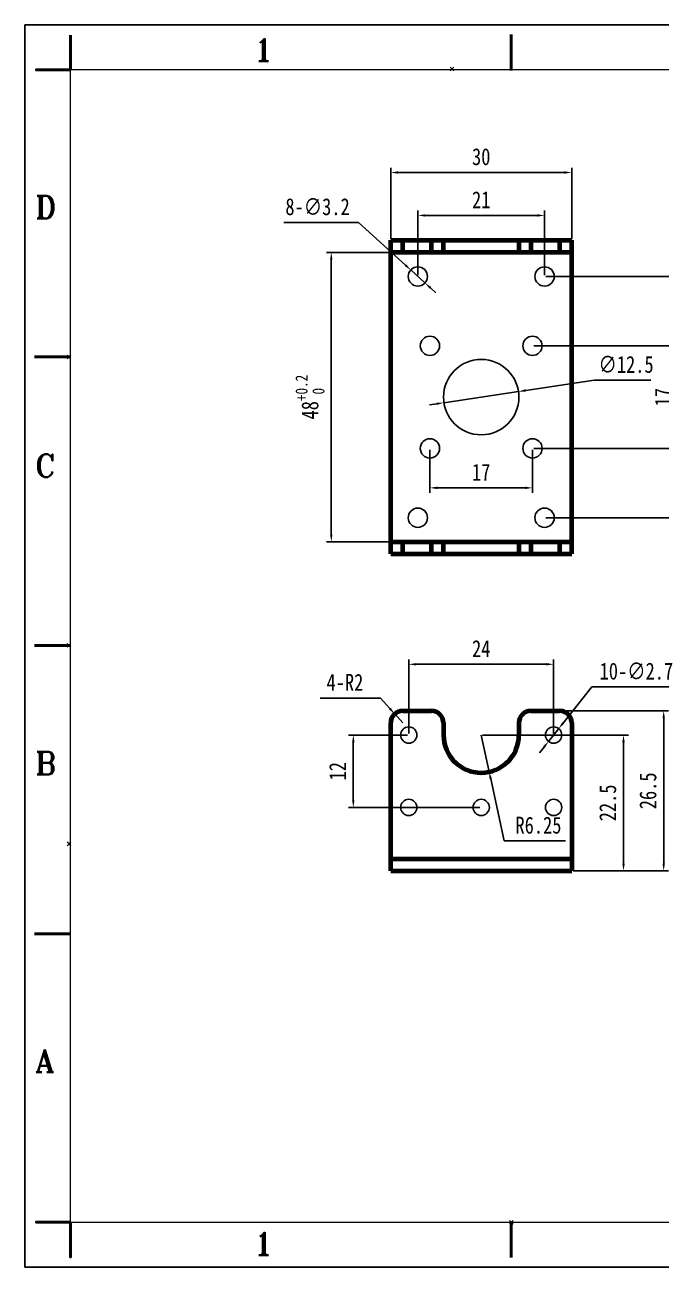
# Model space of a CAD drawing. Header units: millimetres. Extents: x 972 to 21473, y 47 to 2548.
# Drawn here: x 21165.4 to 21270.9, y 1612 to 1818 of the extents above; entities that cross this region are included whole.
import ezdxf

# ---------------------------------------------------------------- set-up
doc = ezdxf.new("R2010")
doc.units = ezdxf.units.MM
doc.header["$LTSCALE"] = 10
doc.header["$PDMODE"] = 3
doc.header["$PDSIZE"] = 0.3125
doc.layers.get('0').update_dxf_attribs({"linetype": 'CONTINUOUS'})
doc.layers.get('Defpoints').update_dxf_attribs({"linetype": 'CONTINUOUS'})
doc.layers.add('02___PRT_ALL_AXES', color=7, linetype='CONTINUOUS')
doc.layers.add('7_ALL_FEATURES', color=7, linetype='CONTINUOUS', lineweight=100)
doc.styles.add('ROMANT', font='romant.shx')
doc.styles.get("Standard").update_dxf_attribs({"font": 'txt', "width": 0.8})
doc.dimstyles.new('lqq', dxfattribs={"dimscale": 0.8, "dimtxt": 3.5, "dimasz": 1.5, "dimexe": 1, "dimexo": 0.3, "dimgap": 1.5, "dimtad": 1, "dimtoh": 1, "dimdsep": 46, "dimtxsty": 'Standard', "dimcen": 2.5, "dimclrd": 4, "dimclre": 4, "dimclrt": 3, "dimazin": 2, "dimtfac": 0.714286, "dimtmove": 0, "dimatfit": 3, "dimfxl": 1, "dimtolj": 1, "dimtzin": 0, "dimlwd": 25, "dimlwe": 25, "dimarcsym": 0})

# ---------------------------------------------------------------- blocks, each defined once
blk = doc.blocks.new('*D96')
at = {"layer": '7_ALL_FEATURES', "color": 4, "lineweight": 25}
for p, q in [((21225.85, 1780.28), (21215.44, 1780.28)), ((21216.24, 1733.48), (21216.24, 1779.08)), ((21225.85, 1732.28), (21215.44, 1732.28))]:
    blk.add_line(p, q, dxfattribs=at)
at = {"layer": '7_ALL_FEATURES', "color": 4, "lineweight": -3}
for points in [[(21216.04, 1779.08), (21216.44, 1779.08), (21216.24, 1780.28)], [(21216.04, 1733.48), (21216.44, 1733.48), (21216.24, 1732.28)]]:
    blk.add_solid(points, dxfattribs=at)
at = {"layer": 'Defpoints', "color": 0, "lineweight": -3}
for p in [(21216.24, 1780.28), (21226.09, 1780.28), (21226.09, 1732.28)]:
    blk.add_point(p, dxfattribs=at)
at = {"layer": '7_ALL_FEATURES', "color": 3, "lineweight": -3, "insert": (21212.7, 1756.28), "char_height": 2.8, "attachment_point": 5, "rotation": 90}
blk.add_mtext('\\A1;48{\\H2.000001;\\S+0.2^  0;}', dxfattribs=at)
blk = doc.blocks.new('*D97')
at = {"layer": '7_ALL_FEATURES', "color": 4, "lineweight": 25}
for p, q in [((21226.09, 1782.52), (21226.09, 1794.32)), ((21256.09, 1782.52), (21256.09, 1794.32)), ((21227.29, 1793.52), (21254.89, 1793.52))]:
    blk.add_line(p, q, dxfattribs=at)
at = {"layer": '7_ALL_FEATURES', "color": 4, "lineweight": -3}
for points in [[(21227.29, 1793.72), (21227.29, 1793.32), (21226.09, 1793.52)], [(21254.89, 1793.72), (21254.89, 1793.32), (21256.09, 1793.52)]]:
    blk.add_solid(points, dxfattribs=at)
at = {"layer": 'Defpoints', "color": 0, "lineweight": -3}
for p in [(21256.09, 1793.52), (21226.09, 1782.28), (21256.09, 1782.28)]:
    blk.add_point(p, dxfattribs=at)
at = {"layer": '7_ALL_FEATURES', "color": 3, "lineweight": -3, "insert": (21241.09, 1796.12), "char_height": 2.8, "attachment_point": 5}
blk.add_mtext('\\A1;30', dxfattribs=at)
blk = doc.blocks.new('*D98')
at = {"layer": '7_ALL_FEATURES', "color": 4, "lineweight": 25}
for p, q in [((21259.8, 1759.08), (21248.46, 1757.38)), ((21269.21, 1759.08), (21259.8, 1759.08)), ((21234.91, 1755.36), (21247.27, 1757.21)), ((21233.72, 1755.19), (21232.54, 1755.01))]:
    blk.add_line(p, q, dxfattribs=at)
at = {"layer": '7_ALL_FEATURES', "color": 4, "lineweight": -3}
for points in [[(21248.43, 1757.58), (21248.49, 1757.19), (21247.27, 1757.21)], [(21233.69, 1755.38), (21233.75, 1754.99), (21234.91, 1755.36)]]:
    blk.add_solid(points, dxfattribs=at)
at = {"layer": 'Defpoints', "color": 0, "lineweight": -3}
for p in [(21247.27, 1757.21), (21234.91, 1755.36)]:
    blk.add_point(p, dxfattribs=at)
at = {"layer": '7_ALL_FEATURES', "color": 3, "lineweight": -3, "insert": (21265.1, 1761.68), "char_height": 2.8, "attachment_point": 5}
blk.add_mtext('\\A1;∅12.5', dxfattribs=at)
blk = doc.blocks.new('*D99')
at = {"layer": '7_ALL_FEATURES', "color": 4, "lineweight": 25}
for p, q in [((21249.83, 1764.78), (21274.65, 1764.78)), ((21273.85, 1748.98), (21273.85, 1763.58)), ((21249.83, 1747.78), (21274.65, 1747.78))]:
    blk.add_line(p, q, dxfattribs=at)
at = {"layer": '7_ALL_FEATURES', "color": 4, "lineweight": -3}
for points in [[(21273.65, 1763.58), (21274.05, 1763.58), (21273.85, 1764.78)], [(21273.65, 1748.98), (21274.05, 1748.98), (21273.85, 1747.78)]]:
    blk.add_solid(points, dxfattribs=at)
at = {"layer": 'Defpoints', "color": 0, "lineweight": -3}
for p in [(21249.59, 1764.78), (21273.85, 1764.78), (21249.59, 1747.78)]:
    blk.add_point(p, dxfattribs=at)
at = {"layer": '7_ALL_FEATURES', "color": 3, "lineweight": -3, "insert": (21271.25, 1756.28), "char_height": 2.8, "attachment_point": 5, "rotation": 90}
blk.add_mtext('\\A1;17', dxfattribs=at)
blk = doc.blocks.new('*D100')
at = {"layer": '7_ALL_FEATURES', "color": 4, "lineweight": 25}
for p, q in [((21232.59, 1747.54), (21232.59, 1740.44)), ((21249.59, 1747.54), (21249.59, 1740.44)), ((21233.79, 1741.24), (21248.39, 1741.24))]:
    blk.add_line(p, q, dxfattribs=at)
at = {"layer": '7_ALL_FEATURES', "color": 4, "lineweight": -3}
for points in [[(21233.79, 1741.44), (21233.79, 1741.04), (21232.59, 1741.24)], [(21248.39, 1741.44), (21248.39, 1741.04), (21249.59, 1741.24)]]:
    blk.add_solid(points, dxfattribs=at)
at = {"layer": 'Defpoints', "color": 0, "lineweight": -3}
for p in [(21232.59, 1747.78), (21249.59, 1747.78), (21249.59, 1741.24)]:
    blk.add_point(p, dxfattribs=at)
at = {"layer": '7_ALL_FEATURES', "color": 3, "lineweight": -3, "insert": (21241.09, 1743.84), "char_height": 2.8, "attachment_point": 5}
blk.add_mtext('\\A1;17', dxfattribs=at)
blk = doc.blocks.new('*D101')
at = {"layer": '7_ALL_FEATURES', "color": 4, "lineweight": 25}
for p, q in [((21251.83, 1776.28), (21280.45, 1776.28)), ((21279.65, 1737.48), (21279.65, 1775.08)), ((21251.83, 1736.28), (21280.45, 1736.28))]:
    blk.add_line(p, q, dxfattribs=at)
at = {"layer": '7_ALL_FEATURES', "color": 4, "lineweight": -3}
for points in [[(21279.45, 1775.08), (21279.85, 1775.08), (21279.65, 1776.28)], [(21279.45, 1737.48), (21279.85, 1737.48), (21279.65, 1736.28)]]:
    blk.add_solid(points, dxfattribs=at)
at = {"layer": 'Defpoints', "color": 0, "lineweight": -3}
for p in [(21251.59, 1776.28), (21279.65, 1776.28), (21251.59, 1736.28)]:
    blk.add_point(p, dxfattribs=at)
at = {"layer": '7_ALL_FEATURES', "color": 3, "lineweight": -3, "insert": (21277.05, 1756.28), "char_height": 2.8, "attachment_point": 5, "rotation": 90}
blk.add_mtext('\\A1;40', dxfattribs=at)
blk = doc.blocks.new('*D102')
at = {"layer": '7_ALL_FEATURES', "color": 4, "lineweight": 25}
for p, q in [((21230.59, 1776.52), (21230.59, 1787.2)), ((21231.79, 1786.4), (21250.39, 1786.4)), ((21251.59, 1776.52), (21251.59, 1787.2))]:
    blk.add_line(p, q, dxfattribs=at)
at = {"layer": '7_ALL_FEATURES', "color": 4, "lineweight": -3}
for points in [[(21231.79, 1786.6), (21231.79, 1786.2), (21230.59, 1786.4)], [(21250.39, 1786.6), (21250.39, 1786.2), (21251.59, 1786.4)]]:
    blk.add_solid(points, dxfattribs=at)
at = {"layer": 'Defpoints', "color": 0, "lineweight": -3}
for p in [(21251.59, 1786.4), (21230.59, 1776.28), (21251.59, 1776.28)]:
    blk.add_point(p, dxfattribs=at)
at = {"layer": '7_ALL_FEATURES', "color": 3, "lineweight": -3, "insert": (21241.09, 1789), "char_height": 2.8, "attachment_point": 5}
blk.add_mtext('\\A1;21', dxfattribs=at)
blk = doc.blocks.new('*D103')
at = {"layer": '7_ALL_FEATURES', "color": 4, "lineweight": 25}
for p, q in [((21208.36, 1785.23), (21220.76, 1785.23)), ((21220.76, 1785.23), (21228.52, 1778.17)), ((21231.77, 1775.21), (21229.41, 1777.36)), ((21232.66, 1774.4), (21233.55, 1773.59))]:
    blk.add_line(p, q, dxfattribs=at)
at = {"layer": '7_ALL_FEATURES', "color": 4, "lineweight": -3}
for points in [[(21228.65, 1778.32), (21228.38, 1778.02), (21229.41, 1777.36)], [(21232.8, 1774.55), (21232.53, 1774.25), (21231.77, 1775.21)]]:
    blk.add_solid(points, dxfattribs=at)
at = {"layer": 'Defpoints', "color": 0, "lineweight": -3}
for p in [(21229.41, 1777.36), (21231.77, 1775.21)]:
    blk.add_point(p, dxfattribs=at)
at = {"layer": '7_ALL_FEATURES', "color": 3, "lineweight": -3, "insert": (21213.96, 1787.83), "char_height": 2.8, "attachment_point": 5}
blk.add_mtext('\\A1;8-∅3.2', dxfattribs=at)
blk = doc.blocks.new('*D104')
at = {"layer": '7_ALL_FEATURES', "color": 4, "lineweight": 25}
for p, q in [((21241.33, 1700.26), (21265.48, 1700.26)), ((21264.68, 1678.96), (21264.68, 1699.06)), ((21256.33, 1677.76), (21265.48, 1677.76))]:
    blk.add_line(p, q, dxfattribs=at)
at = {"layer": '7_ALL_FEATURES', "color": 4, "lineweight": -3}
for points in [[(21264.48, 1699.06), (21264.88, 1699.06), (21264.68, 1700.26)], [(21264.48, 1678.96), (21264.88, 1678.96), (21264.68, 1677.76)]]:
    blk.add_solid(points, dxfattribs=at)
at = {"layer": 'Defpoints', "color": 0, "lineweight": -3}
for p in [(21241.09, 1700.26), (21264.68, 1700.26), (21256.09, 1677.76)]:
    blk.add_point(p, dxfattribs=at)
at = {"layer": '7_ALL_FEATURES', "color": 3, "lineweight": -3, "insert": (21262.08, 1689.01), "char_height": 2.8, "attachment_point": 5, "rotation": 90}
blk.add_mtext('\\A1;22.5', dxfattribs=at)
blk = doc.blocks.new('*D105')
at = {"layer": '7_ALL_FEATURES', "color": 4, "lineweight": 25}
for p, q in [((21241.09, 1700.26), (21242.42, 1694.15)), ((21244.9, 1682.7), (21242.67, 1692.98)), ((21255.06, 1682.7), (21244.9, 1682.7))]:
    blk.add_line(p, q, dxfattribs=at)
at = {"layer": '7_ALL_FEATURES', "color": 4, "lineweight": -3}
blk.add_solid([(21242.87, 1693.02), (21242.47, 1692.94), (21242.42, 1694.15)], dxfattribs=at)
at = {"layer": 'Defpoints', "color": 0, "lineweight": -3}
for p in [(21241.09, 1700.26), (21242.42, 1694.15)]:
    blk.add_point(p, dxfattribs=at)
at = {"layer": '7_ALL_FEATURES', "color": 3, "lineweight": -3, "insert": (21250.58, 1685.3), "char_height": 2.8, "attachment_point": 5}
blk.add_mtext('\\A1;R6.25', dxfattribs=at)
blk = doc.blocks.new('*D106')
at = {"layer": '7_ALL_FEATURES', "color": 4, "lineweight": 25}
for p, q in [((21229.09, 1700.5), (21229.09, 1712.79)), ((21230.29, 1711.99), (21251.89, 1711.99)), ((21253.09, 1700.5), (21253.09, 1712.79))]:
    blk.add_line(p, q, dxfattribs=at)
at = {"layer": '7_ALL_FEATURES', "color": 4, "lineweight": -3}
for points in [[(21230.29, 1712.19), (21230.29, 1711.79), (21229.09, 1711.99)], [(21251.89, 1712.19), (21251.89, 1711.79), (21253.09, 1711.99)]]:
    blk.add_solid(points, dxfattribs=at)
at = {"layer": 'Defpoints', "color": 0, "lineweight": -3}
for p in [(21253.09, 1711.99), (21229.09, 1700.26), (21253.09, 1700.26)]:
    blk.add_point(p, dxfattribs=at)
at = {"layer": '7_ALL_FEATURES', "color": 3, "lineweight": -3, "insert": (21241.09, 1714.59), "char_height": 2.8, "attachment_point": 5}
blk.add_mtext('\\A1;24', dxfattribs=at)
blk = doc.blocks.new('*D107')
at = {"layer": '7_ALL_FEATURES', "color": 4, "lineweight": 25}
for p, q in [((21228.85, 1700.26), (21219.09, 1700.26)), ((21219.89, 1689.46), (21219.89, 1699.06)), ((21240.85, 1688.26), (21219.09, 1688.26))]:
    blk.add_line(p, q, dxfattribs=at)
at = {"layer": '7_ALL_FEATURES', "color": 4, "lineweight": -3}
for points in [[(21219.69, 1699.06), (21220.09, 1699.06), (21219.89, 1700.26)], [(21219.69, 1689.46), (21220.09, 1689.46), (21219.89, 1688.26)]]:
    blk.add_solid(points, dxfattribs=at)
at = {"layer": 'Defpoints', "color": 0, "lineweight": -3}
for p in [(21219.89, 1700.26), (21229.09, 1700.26), (21241.09, 1688.26)]:
    blk.add_point(p, dxfattribs=at)
at = {"layer": '7_ALL_FEATURES', "color": 3, "lineweight": -3, "insert": (21217.29, 1694.26), "char_height": 2.8, "attachment_point": 5, "rotation": 90}
blk.add_mtext('\\A1;12', dxfattribs=at)
blk = doc.blocks.new('*D108')
at = {"layer": '7_ALL_FEATURES', "color": 4, "lineweight": 25}
for p, q in [((21254.33, 1704.26), (21272.14, 1704.26)), ((21271.34, 1678.96), (21271.34, 1703.06)), ((21257.71, 1677.76), (21272.14, 1677.76))]:
    blk.add_line(p, q, dxfattribs=at)
at = {"layer": '7_ALL_FEATURES', "color": 4, "lineweight": -3}
for points in [[(21271.14, 1703.06), (21271.54, 1703.06), (21271.34, 1704.26)], [(21271.14, 1678.96), (21271.54, 1678.96), (21271.34, 1677.76)]]:
    blk.add_solid(points, dxfattribs=at)
at = {"layer": 'Defpoints', "color": 0, "lineweight": -3}
for p in [(21254.09, 1704.26), (21271.34, 1704.26), (21257.47, 1677.76)]:
    blk.add_point(p, dxfattribs=at)
at = {"layer": '7_ALL_FEATURES', "color": 3, "lineweight": -3, "insert": (21268.74, 1691.01), "char_height": 2.8, "attachment_point": 5, "rotation": 90}
blk.add_mtext('\\A1;26.5', dxfattribs=at)
blk = doc.blocks.new('*D109')
at = {"layer": '7_ALL_FEATURES', "color": 4, "lineweight": 25}
for p, q in [((21214.39, 1706.4), (21224.37, 1706.4)), ((21224.37, 1706.4), (21225.95, 1704.64)), ((21228.09, 1702.26), (21226.75, 1703.75))]:
    blk.add_line(p, q, dxfattribs=at)
at = {"layer": '7_ALL_FEATURES', "color": 4, "lineweight": -3}
blk.add_solid([(21226.1, 1704.77), (21225.8, 1704.51), (21226.75, 1703.75)], dxfattribs=at)
at = {"layer": 'Defpoints', "color": 0, "lineweight": -3}
for p in [(21226.75, 1703.75), (21228.09, 1702.26)]:
    blk.add_point(p, dxfattribs=at)
at = {"layer": '7_ALL_FEATURES', "color": 3, "lineweight": -3, "insert": (21218.5, 1709), "char_height": 2.8, "attachment_point": 5}
blk.add_mtext('\\A1;4-R2', dxfattribs=at)
blk = doc.blocks.new('*D128')
at = {"layer": '7_ALL_FEATURES', "color": 4, "lineweight": 25}
for p, q in [((21259.45, 1708.24), (21254.68, 1702.25)), ((21272.97, 1708.24), (21259.45, 1708.24)), ((21252.25, 1699.2), (21253.93, 1701.32)), ((21251.5, 1698.27), (21250.75, 1697.33))]:
    blk.add_line(p, q, dxfattribs=at)
at = {"layer": '7_ALL_FEATURES', "color": 4, "lineweight": -3}
for points in [[(21254.52, 1702.38), (21254.84, 1702.13), (21253.93, 1701.32)], [(21251.34, 1698.39), (21251.66, 1698.14), (21252.25, 1699.2)]]:
    blk.add_solid(points, dxfattribs=at)
at = {"layer": 'Defpoints', "color": 0, "lineweight": -3}
for p in [(21253.93, 1701.32), (21252.25, 1699.2)]:
    blk.add_point(p, dxfattribs=at)
at = {"layer": '7_ALL_FEATURES', "color": 3, "lineweight": -3, "insert": (21266.81, 1710.84), "char_height": 2.8, "attachment_point": 5}
blk.add_mtext('\\A1;10-∅2.7', dxfattribs=at)

msp = doc.modelspace()

# ---------------------------------------------------------------- hatches: boundary and pattern name
at = {"lineweight": -3}
h = msp.add_hatch(color=256, dxfattribs=at)
h.paths.add_polyline_path([(21165.442, 1817.997), (21472.749, 1817.997), (21472.749, 1612.047), (21165.442, 1612.047)])
h.paths.add_polyline_path([(21165.658, 1817.781), (21472.534, 1817.781), (21472.534, 1612.263), (21165.658, 1612.263)], flags=16)
for points in [[(21173.098, 1816.272), (21172.882, 1816.272), (21172.882, 1810.557), (21173.098, 1810.557)], [(21172.99, 1810.665), (21167.275, 1810.665), (21167.275, 1810.449), (21172.99, 1810.449)], [(21167.275, 1619.595), (21167.275, 1619.379), (21172.99, 1619.379), (21172.99, 1619.595)], [(21172.882, 1613.665), (21173.098, 1613.665), (21173.098, 1619.379), (21172.882, 1619.379)]]:
    msp.add_hatch(color=256, dxfattribs=at).paths.add_polyline_path(points)

# ---------------------------------------------------------------- linework, layer by layer
for p, q in [((21165.442, 1817.997), (21472.749, 1817.997)), ((21165.442, 1612.047), (21165.442, 1817.997)), ((21172.882, 1810.341), (21172.882, 1816.272)), ((21173.098, 1810.557), (21173.098, 1816.272)), ((21245.962, 1810.449), (21245.962, 1816.38)), ((21246.178, 1810.449), (21246.178, 1816.38)), ((21173.206, 1810.665), (21167.275, 1810.665)), ((21167.275, 1810.449), (21167.275, 1810.665)), ((21172.99, 1810.449), (21167.275, 1810.449)), ((21236.338, 1810.665), (21236.123, 1810.665)), ((21172.99, 1763.059), (21167.059, 1763.059)), ((21172.774, 1762.843), (21172.774, 1763.059)), ((21172.99, 1762.843), (21167.059, 1762.843)), ((21172.99, 1715.238), (21167.059, 1715.238)), ((21172.99, 1715.022), (21167.059, 1715.022)), ((21172.774, 1715.022), (21172.774, 1715.238)), ((21172.774, 1682.125), (21172.774, 1682.341)), ((21172.99, 1667.416), (21167.059, 1667.416)), ((21172.99, 1667.201), (21167.059, 1667.201)), ((21172.99, 1619.595), (21167.275, 1619.595)), ((21167.275, 1619.379), (21167.275, 1619.595)), ((21173.206, 1619.379), (21167.275, 1619.379)), ((21172.882, 1619.595), (21172.882, 1613.665)), ((21173.098, 1619.379), (21173.098, 1613.665)), ((21245.962, 1619.595), (21245.962, 1613.665)), ((21246.178, 1619.595), (21246.178, 1613.665)), ((21172.882, 1613.665), (21173.098, 1613.665)), ((21472.749, 1612.047), (21165.442, 1612.047))]:
    msp.add_line(p, q, dxfattribs=at)
at = {"lineweight": -3, "const_width": 0.216}
msp.add_lwpolyline([(21172.99, 1619.487), (21465.309, 1619.487), (21465.309, 1810.557), (21172.99, 1810.557)], close=True, dxfattribs=at)
at = {"lineweight": -3}
for p in [(21236.231, 1810.665), (21172.774, 1762.951), (21172.774, 1715.13), (21172.774, 1682.233), (21246.07, 1619.487)]:
    msp.add_point(p, dxfattribs=at)
at = {"layer": '02___PRT_ALL_AXES', "color": 7, "linetype": 'Continuous'}
for centre, radius in [((21230.59, 1776.285), 1.6), ((21251.59, 1776.285), 1.6), ((21232.59, 1764.785), 1.6), ((21249.59, 1764.785), 1.6), ((21241.09, 1756.285), 6.25), ((21232.59, 1747.785), 1.6), ((21249.59, 1747.785), 1.6), ((21230.59, 1736.285), 1.6), ((21251.59, 1736.285), 1.6), ((21229.09, 1700.26), 1.35), ((21253.09, 1700.26), 1.35), ((21229.09, 1688.26), 1.35), ((21241.09, 1688.26), 1.35), ((21253.09, 1688.26), 1.35)]:
    msp.add_circle(centre, radius, dxfattribs=at)
at = {"layer": '7_ALL_FEATURES', "color": 7, "linetype": 'Continuous'}
for p, q in [((21226.09, 1730.285), (21226.09, 1782.285)), ((21226.09, 1782.285), (21256.09, 1782.285)), ((21228.09, 1780.285), (21228.09, 1782.285)), ((21232.84, 1780.285), (21232.84, 1782.285)), ((21234.84, 1780.285), (21234.84, 1782.285)), ((21247.34, 1782.285), (21247.34, 1780.285)), ((21249.34, 1782.285), (21249.34, 1780.285)), ((21254.09, 1782.285), (21254.09, 1780.285)), ((21256.09, 1730.285), (21256.09, 1782.285)), ((21226.09, 1780.285), (21256.09, 1780.285)), ((21226.09, 1732.285), (21256.09, 1732.285)), ((21228.09, 1730.285), (21228.09, 1732.285)), ((21232.84, 1730.285), (21232.84, 1732.285)), ((21234.84, 1730.285), (21234.84, 1732.285)), ((21247.34, 1732.285), (21247.34, 1730.285)), ((21249.34, 1732.285), (21249.34, 1730.285)), ((21254.09, 1732.285), (21254.09, 1730.285)), ((21226.09, 1730.285), (21256.09, 1730.285)), ((21228.09, 1704.26), (21232.84, 1704.26)), ((21249.34, 1704.26), (21254.09, 1704.26)), ((21226.09, 1677.76), (21226.09, 1702.26)), ((21234.84, 1702.26), (21234.84, 1700.26)), ((21247.34, 1702.26), (21247.34, 1700.26)), ((21256.09, 1702.26), (21256.09, 1677.76)), ((21226.09, 1679.76), (21256.09, 1679.76)), ((21226.09, 1677.76), (21256.09, 1677.76))]:
    msp.add_line(p, q, dxfattribs=at)
for centre, radius, start, end in [((21228.09, 1702.26), 2, 90, 180), ((21232.84, 1702.26), 2, 0, 90), ((21249.34, 1702.26), 2, 90, 180), ((21254.09, 1702.26), 2, 0, 90), ((21241.09, 1700.26), 6.25, 180, 0)]:
    msp.add_arc(centre, radius, start, end, dxfattribs=at)

# ---------------------------------------------------------------- texts
at = {"lineweight": -3, "style": 'ROMANT'}
for s, p in [('1', (21203.428, 1811.974)), ('D', (21167.14, 1785.893)), ('C', (21167.14, 1743.032)), ('B', (21167.14, 1693.701)), ('A', (21167.14, 1644.37)), ('1', (21203.428, 1614.059))]:
    msp.add_text(s, height=3.774, dxfattribs=at).set_placement(p)

# ---------------------------------------------------------------- dimensions: what is measured, and where the dimension line sits
at = {"layer": '7_ALL_FEATURES', "lineweight": -3}
for base, p1, p2, picture, middle in [((21256.09, 1793.517), (21226.09, 1782.285), (21256.09, 1782.285), '*D97', (21241.09, 1796.117)), ((21251.59, 1786.399), (21230.59, 1776.285), (21251.59, 1776.285), '*D102', (21241.09, 1788.999)), ((21249.59, 1741.241), (21232.59, 1747.785), (21249.59, 1747.785), '*D100', (21241.09, 1743.841)), ((21253.09, 1711.992), (21229.09, 1700.26), (21253.09, 1700.26), '*D106', (21241.09, 1714.592))]:
    dim = msp.add_linear_dim(base=base, p1=p1, p2=p2, dimstyle='lqq', dxfattribs=at)
    dim.commit()
    dim.dimension.update_dxf_attribs({"geometry": picture, "text_midpoint": middle})
for p1, p2, text, picture, middle in [((21231.774, 1775.208), (21229.407, 1777.362), '8-<>', '*D103', (21213.96, 1785.227)), ((21252.249, 1699.204), (21253.931, 1701.316), '10-<>', '*D128', (21266.808, 1708.24))]:
    dim = msp.add_diameter_dim_2p(p1=p1, p2=p2, text=text, dimstyle='lqq', dxfattribs=at)
    dim.commit()
    dim.dimension.update_dxf_attribs({"geometry": picture, "text_midpoint": middle, "dimtype": 163})
dim = msp.add_linear_dim(base=(21216.235, 1780.285), p1=(21226.09, 1732.285), p2=(21226.09, 1780.285), angle=90, dimstyle='lqq', override={"dimtol": 1, "dimtp": 0.2, "dimtzin": 8}, dxfattribs=at)
dim.commit()
dim.dimension.update_dxf_attribs({"geometry": '*D96', "text_midpoint": (21212.702, 1756.285)})
for base, p1, p2, picture, middle in [((21279.648, 1776.285), (21251.59, 1736.285), (21251.59, 1776.285), '*D101', (21277.048, 1756.285)), ((21273.85, 1764.785), (21249.59, 1747.785), (21249.59, 1764.785), '*D99', (21271.25, 1756.285)), ((21271.337, 1704.26), (21257.473, 1677.76), (21254.09, 1704.26), '*D108', (21268.737, 1691.01)), ((21219.887, 1700.26), (21241.09, 1688.26), (21229.09, 1700.26), '*D107', (21217.287, 1694.26)), ((21264.682, 1700.26), (21256.09, 1677.76), (21241.09, 1700.26), '*D104', (21262.082, 1689.01))]:
    dim = msp.add_linear_dim(base=base, p1=p1, p2=p2, angle=90, dimstyle='lqq', dxfattribs=at)
    dim.commit()
    dim.dimension.update_dxf_attribs({"geometry": picture, "text_midpoint": middle})
dim = msp.add_diameter_dim_2p(p1=(21234.909, 1755.362), p2=(21247.272, 1757.208), dimstyle='lqq', dxfattribs=at)
dim.commit()
dim.dimension.update_dxf_attribs({"geometry": '*D98', "text_midpoint": (21259.796, 1759.077), "dimtype": 163})
dim = msp.add_radius_dim(center=(21228.09, 1702.26), mpoint=(21226.753, 1703.747), text='4-<>', dimstyle='lqq', dxfattribs=at)
dim.commit()
dim.dimension.update_dxf_attribs({"geometry": '*D109', "text_midpoint": (21218.501, 1706.399), "dimtype": 164})
dim = msp.add_radius_dim(center=(21241.09, 1700.26), mpoint=(21242.416, 1694.152), dimstyle='lqq', dxfattribs=at)
dim.commit()
dim.dimension.update_dxf_attribs({"geometry": '*D105', "text_midpoint": (21250.58, 1682.701), "dimtype": 164})

doc.saveas('drawing.dxf')
